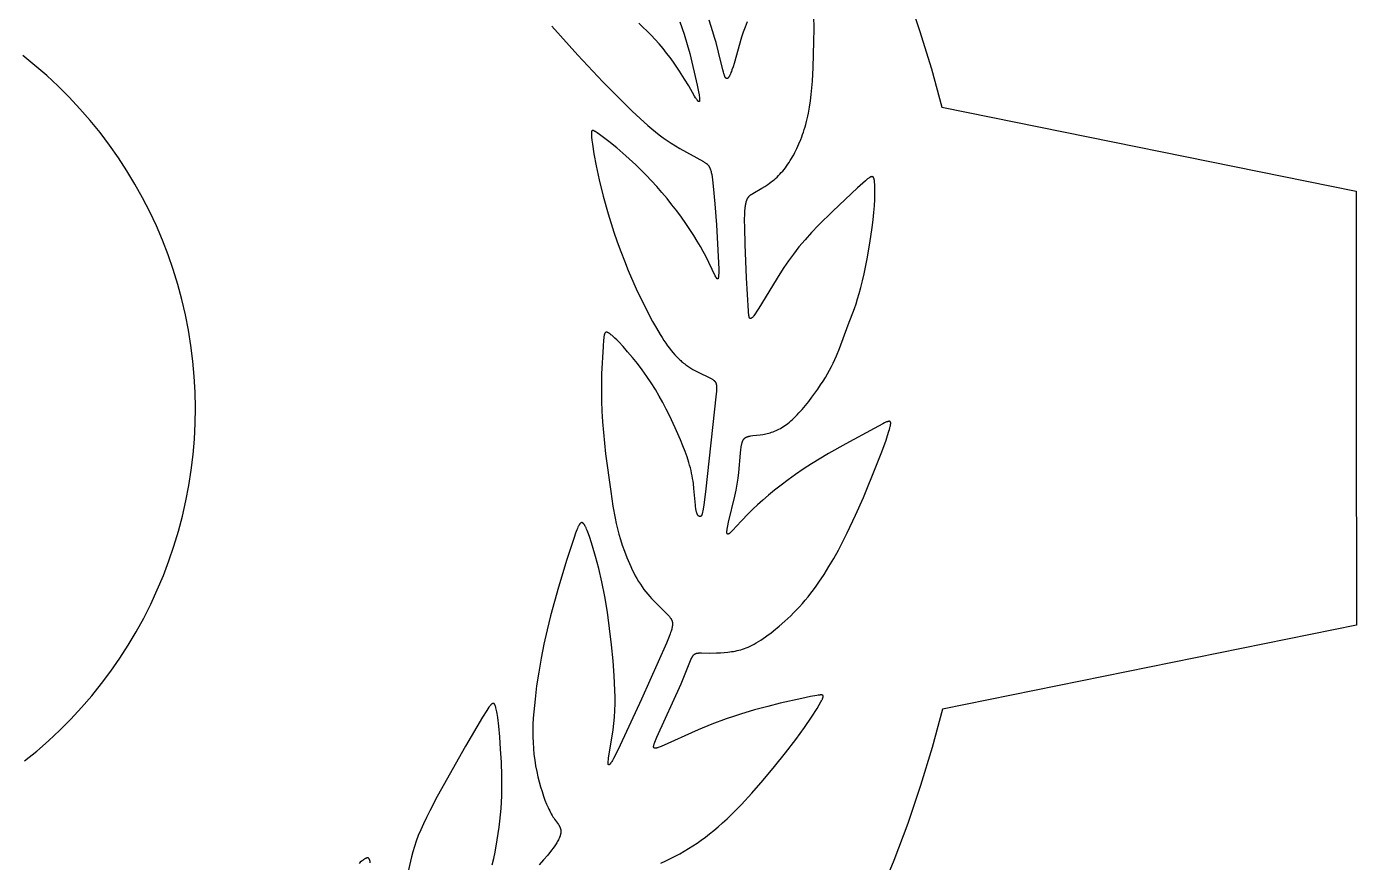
# Model space of a CAD drawing. Extents: x 6637 to 7139, y -93 to 119.
# Drawn here: x 7042.1 to 7139.3, y -31.4 to 29.7 of the extents above; entities that cross this region are included whole.
import ezdxf

# ---------------------------------------------------------------- set-up
doc = ezdxf.new("R2010")
doc.units = 0
doc.header["$MEASUREMENT"] = 0
doc.layers.add('MAKE2D$VISIBLE$CURVES', color=7, linetype='CONTINUOUS')

msp = doc.modelspace()

# ---------------------------------------------------------------- linework, layer by layer
at = {"layer": 'MAKE2D$VISIBLE$CURVES', "color": 7}
for points in [[(7106.425, 32.158), (7107.369, 29.392), (7108.222, 26.596), (7108.985, 23.775), (7139.276, 17.637), (7139.259, 1.789), (7139.282, -14.059), (7109.029, -20.2), (7108.275, -23.01), (7107.431, -25.795), (7106.498, -28.551), (7105.476, -31.275), (7104.366, -33.965)], [(7088.465, -31.466), (7088.813, -31.301), (7089.161, -31.129), (7089.506, -30.951), (7089.844, -30.768), (7090.171, -30.583), (7090.49, -30.393), (7090.802, -30.197), (7091.109, -29.994), (7091.413, -29.782), (7091.717, -29.558), (7092.022, -29.322), (7092.331, -29.071), (7092.646, -28.803), (7092.968, -28.517), (7093.298, -28.212), (7093.638, -27.886), (7094.35, -27.162), (7095.114, -26.335), (7095.93, -25.401), (7096.764, -24.403), (7097.574, -23.394), (7098.315, -22.426), (7098.951, -21.546), (7099.471, -20.782), (7099.873, -20.154), (7100.027, -19.896), (7100.151, -19.681), (7100.2, -19.59), (7100.242, -19.509), (7100.26, -19.472), (7100.275, -19.438), (7100.289, -19.406), (7100.294, -19.391), (7100.3, -19.376), (7100.305, -19.363), (7100.309, -19.349), (7100.313, -19.336), (7100.316, -19.324), (7100.317, -19.318), (7100.319, -19.312), (7100.32, -19.307), (7100.321, -19.301), (7100.321, -19.296), (7100.322, -19.291), (7100.323, -19.285), (7100.323, -19.28), (7100.323, -19.276), (7100.323, -19.271), (7100.323, -19.266), (7100.323, -19.262), (7100.323, -19.257), (7100.323, -19.255), (7100.322, -19.253), (7100.322, -19.251), (7100.322, -19.249), (7100.321, -19.247), (7100.321, -19.245), (7100.321, -19.243), (7100.32, -19.241), (7100.32, -19.239), (7100.319, -19.237), (7100.319, -19.235), (7100.318, -19.233), (7100.317, -19.232), (7100.317, -19.23), (7100.316, -19.228), (7100.315, -19.226), (7100.314, -19.225), (7100.314, -19.223), (7100.313, -19.221), (7100.312, -19.22), (7100.311, -19.218), (7100.31, -19.217), (7100.309, -19.215), (7100.308, -19.214), (7100.307, -19.212), (7100.306, -19.211), (7100.304, -19.209), (7100.303, -19.208), (7100.302, -19.206), (7100.301, -19.205), (7100.299, -19.204), (7100.298, -19.203), (7100.297, -19.201), (7100.295, -19.2), (7100.294, -19.199), (7100.292, -19.198), (7100.291, -19.197), (7100.289, -19.195), (7100.288, -19.194), (7100.286, -19.193), (7100.284, -19.192), (7100.283, -19.191), (7100.281, -19.19), (7100.279, -19.189), (7100.277, -19.188), (7100.275, -19.187), (7100.273, -19.186), (7100.271, -19.186), (7100.267, -19.184), (7100.263, -19.182), (7100.259, -19.181), (7100.254, -19.179), (7100.25, -19.178), (7100.245, -19.177), (7100.24, -19.176), (7100.235, -19.175), (7100.23, -19.174), (7100.224, -19.173), (7100.219, -19.172), (7100.213, -19.172), (7100.207, -19.171), (7100.195, -19.17), (7100.182, -19.169), (7100.169, -19.169), (7100.154, -19.169), (7100.14, -19.17), (7100.108, -19.171), (7100.074, -19.174), (7100.037, -19.178), (7099.956, -19.188), (7099.864, -19.202), (7099.39, -19.287), (7098.767, -19.416), (7097.178, -19.779), (7096.263, -20.006), (7095.291, -20.266), (7094.277, -20.567), (7093.759, -20.734), (7093.237, -20.914), (7092.189, -21.309), (7091.182, -21.723), (7088.485, -22.925), (7088.403, -22.959), (7088.328, -22.989), (7088.262, -23.013), (7088.231, -23.024), (7088.202, -23.033), (7088.175, -23.041), (7088.149, -23.048), (7088.126, -23.053), (7088.114, -23.056), (7088.103, -23.058), (7088.092, -23.06), (7088.082, -23.061), (7088.072, -23.063), (7088.063, -23.064), (7088.053, -23.064), (7088.044, -23.065), (7088.036, -23.065), (7088.032, -23.065), (7088.028, -23.064), (7088.024, -23.064), (7088.02, -23.064), (7088.016, -23.064), (7088.012, -23.063), (7088.008, -23.063), (7088.005, -23.062), (7088.001, -23.061), (7087.998, -23.061), (7087.994, -23.06), (7087.991, -23.059), (7087.988, -23.058), (7087.984, -23.057), (7087.981, -23.056), (7087.98, -23.055), (7087.978, -23.054), (7087.977, -23.054), (7087.976, -23.053), (7087.974, -23.052), (7087.973, -23.051), (7087.971, -23.051), (7087.97, -23.05), (7087.969, -23.049), (7087.967, -23.048), (7087.966, -23.047), (7087.965, -23.046), (7087.964, -23.046), (7087.962, -23.045), (7087.961, -23.044), (7087.96, -23.043), (7087.959, -23.042), (7087.958, -23.041), (7087.956, -23.04), (7087.955, -23.038), (7087.954, -23.037), (7087.953, -23.036), (7087.952, -23.035), (7087.951, -23.034), (7087.95, -23.033), (7087.949, -23.031), (7087.948, -23.03), (7087.947, -23.029), (7087.947, -23.027), (7087.946, -23.026), (7087.945, -23.025), (7087.944, -23.023), (7087.943, -23.022), (7087.942, -23.02), (7087.942, -23.019), (7087.941, -23.017), (7087.94, -23.016), (7087.939, -23.014), (7087.939, -23.013), (7087.938, -23.011), (7087.937, -23.009), (7087.937, -23.008), (7087.936, -23.004), (7087.935, -23), (7087.934, -22.997), (7087.933, -22.993), (7087.932, -22.989), (7087.931, -22.985), (7087.931, -22.98), (7087.93, -22.976), (7087.93, -22.972), (7087.93, -22.967), (7087.93, -22.962), (7087.93, -22.957), (7087.93, -22.952), (7087.93, -22.947), (7087.93, -22.936), (7087.931, -22.925), (7087.932, -22.913), (7087.934, -22.9), (7087.936, -22.887), (7087.939, -22.873), (7087.942, -22.859), (7087.945, -22.844), (7087.953, -22.812), (7087.963, -22.777), (7087.974, -22.739), (7087.988, -22.699), (7088.019, -22.609), (7088.059, -22.506), (7088.161, -22.261), (7089.94, -18.368), (7090.242, -17.635), (7090.625, -16.655), (7090.66, -16.572), (7090.695, -16.498), (7090.712, -16.464), (7090.728, -16.432), (7090.745, -16.402), (7090.761, -16.373), (7090.778, -16.346), (7090.795, -16.321), (7090.803, -16.31), (7090.811, -16.298), (7090.82, -16.287), (7090.828, -16.277), (7090.837, -16.266), (7090.846, -16.257), (7090.854, -16.247), (7090.863, -16.238), (7090.872, -16.229), (7090.881, -16.221), (7090.89, -16.213), (7090.899, -16.205), (7090.908, -16.198), (7090.918, -16.191), (7090.927, -16.185), (7090.937, -16.178), (7090.947, -16.172), (7090.957, -16.166), (7090.967, -16.161), (7090.978, -16.156), (7090.988, -16.151), (7090.999, -16.146), (7091.01, -16.142), (7091.021, -16.138), (7091.032, -16.134), (7091.044, -16.131), (7091.055, -16.127), (7091.067, -16.124), (7091.079, -16.121), (7091.092, -16.119), (7091.104, -16.116), (7091.117, -16.114), (7091.144, -16.11), (7091.172, -16.107), (7091.2, -16.104), (7091.231, -16.102), (7091.295, -16.099), (7091.44, -16.099), (7092.033, -16.104), (7092.535, -16.095), (7092.805, -16.083), (7093.08, -16.064), (7093.357, -16.038), (7093.495, -16.022), (7093.631, -16.004), (7093.765, -15.983), (7093.897, -15.959), (7094.029, -15.931), (7094.161, -15.9), (7094.293, -15.864), (7094.425, -15.823), (7094.56, -15.778), (7094.696, -15.726), (7094.835, -15.668), (7094.977, -15.603), (7095.122, -15.531), (7095.273, -15.452), (7095.428, -15.364), (7095.588, -15.268), (7095.755, -15.162), (7095.928, -15.047), (7096.109, -14.922), (7096.296, -14.787), (7096.489, -14.643), (7096.687, -14.489), (7097.096, -14.154), (7097.517, -13.784), (7097.731, -13.587), (7097.946, -13.381), (7098.161, -13.168), (7098.375, -12.947), (7098.589, -12.719), (7098.801, -12.484), (7099.011, -12.241), (7099.218, -11.993), (7099.42, -11.737), (7099.62, -11.475), (7099.815, -11.208), (7100.008, -10.935), (7100.382, -10.373), (7100.744, -9.791), (7101.094, -9.193), (7101.433, -8.579), (7101.761, -7.954), (7102.08, -7.317), (7102.691, -6.026), (7103.258, -4.746), (7104.227, -2.388), (7104.61, -1.393), (7104.913, -0.557), (7105.031, -0.206), (7105.126, 0.097), (7105.164, 0.23), (7105.195, 0.35), (7105.22, 0.457), (7105.23, 0.505), (7105.238, 0.55), (7105.245, 0.592), (7105.248, 0.611), (7105.25, 0.63), (7105.251, 0.647), (7105.252, 0.664), (7105.253, 0.68), (7105.253, 0.696), (7105.253, 0.703), (7105.253, 0.71), (7105.252, 0.717), (7105.252, 0.724), (7105.251, 0.73), (7105.25, 0.736), (7105.249, 0.742), (7105.248, 0.748), (7105.247, 0.754), (7105.246, 0.759), (7105.245, 0.762), (7105.244, 0.764), (7105.243, 0.767), (7105.242, 0.769), (7105.242, 0.772), (7105.241, 0.774), (7105.24, 0.777), (7105.239, 0.779), (7105.238, 0.781), (7105.236, 0.783), (7105.235, 0.785), (7105.234, 0.787), (7105.233, 0.789), (7105.232, 0.791), (7105.23, 0.793), (7105.229, 0.795), (7105.228, 0.797), (7105.226, 0.799), (7105.225, 0.801), (7105.223, 0.802), (7105.222, 0.804), (7105.22, 0.805), (7105.219, 0.807), (7105.217, 0.808), (7105.215, 0.81), (7105.214, 0.811), (7105.212, 0.813), (7105.21, 0.814), (7105.208, 0.815), (7105.206, 0.816), (7105.204, 0.817), (7105.202, 0.818), (7105.2, 0.819), (7105.198, 0.82), (7105.196, 0.821), (7105.194, 0.822), (7105.192, 0.823), (7105.189, 0.824), (7105.187, 0.825), (7105.185, 0.825), (7105.182, 0.826), (7105.18, 0.826), (7105.177, 0.827), (7105.175, 0.827), (7105.172, 0.828), (7105.17, 0.828), (7105.167, 0.829), (7105.164, 0.829), (7105.161, 0.829), (7105.159, 0.829), (7105.156, 0.829), (7105.153, 0.83), (7105.147, 0.83), (7105.141, 0.829), (7105.134, 0.829), (7105.128, 0.829), (7105.121, 0.828), (7105.114, 0.827), (7105.107, 0.826), (7105.1, 0.824), (7105.092, 0.823), (7105.084, 0.821), (7105.068, 0.817), (7105.052, 0.813), (7105.034, 0.807), (7105.015, 0.801), (7104.996, 0.794), (7104.954, 0.778), (7104.909, 0.759), (7104.86, 0.737), (7104.807, 0.712), (7104.69, 0.654), (7104.046, 0.313), (7101.968, -0.816), (7100.717, -1.529), (7099.464, -2.29), (7098.868, -2.677), (7098.298, -3.064), (7097.757, -3.448), (7097.246, -3.829), (7096.765, -4.203), (7096.316, -4.569), (7095.901, -4.924), (7095.52, -5.266), (7095.174, -5.593), (7094.863, -5.903), (7094.337, -6.458), (7093.695, -7.16), (7093.629, -7.226), (7093.599, -7.256), (7093.569, -7.284), (7093.542, -7.309), (7093.515, -7.331), (7093.49, -7.351), (7093.479, -7.36), (7093.467, -7.369), (7093.456, -7.376), (7093.445, -7.383), (7093.435, -7.39), (7093.424, -7.396), (7093.42, -7.398), (7093.415, -7.401), (7093.41, -7.403), (7093.405, -7.405), (7093.401, -7.407), (7093.396, -7.409), (7093.392, -7.411), (7093.388, -7.412), (7093.384, -7.414), (7093.379, -7.415), (7093.377, -7.415), (7093.375, -7.416), (7093.373, -7.416), (7093.371, -7.416), (7093.37, -7.417), (7093.368, -7.417), (7093.366, -7.417), (7093.364, -7.418), (7093.362, -7.418), (7093.36, -7.418), (7093.358, -7.418), (7093.357, -7.418), (7093.355, -7.418), (7093.353, -7.418), (7093.351, -7.418), (7093.35, -7.418), (7093.348, -7.417), (7093.346, -7.417), (7093.345, -7.417), (7093.343, -7.417), (7093.342, -7.416), (7093.34, -7.416), (7093.339, -7.415), (7093.337, -7.415), (7093.336, -7.414), (7093.334, -7.414), (7093.333, -7.413), (7093.331, -7.413), (7093.33, -7.412), (7093.328, -7.411), (7093.327, -7.41), (7093.326, -7.409), (7093.324, -7.409), (7093.323, -7.408), (7093.322, -7.407), (7093.321, -7.406), (7093.319, -7.405), (7093.318, -7.404), (7093.317, -7.402), (7093.316, -7.401), (7093.315, -7.4), (7093.314, -7.399), (7093.312, -7.397), (7093.311, -7.396), (7093.31, -7.394), (7093.309, -7.393), (7093.308, -7.391), (7093.307, -7.39), (7093.306, -7.388), (7093.305, -7.387), (7093.305, -7.385), (7093.304, -7.383), (7093.303, -7.381), (7093.302, -7.38), (7093.301, -7.378), (7093.3, -7.376), (7093.299, -7.372), (7093.297, -7.368), (7093.296, -7.363), (7093.294, -7.359), (7093.293, -7.354), (7093.292, -7.349), (7093.291, -7.344), (7093.29, -7.339), (7093.289, -7.333), (7093.288, -7.327), (7093.288, -7.321), (7093.287, -7.315), (7093.286, -7.303), (7093.286, -7.289), (7093.285, -7.275), (7093.285, -7.26), (7093.286, -7.244), (7093.286, -7.228), (7093.287, -7.21), (7093.291, -7.173), (7093.295, -7.133), (7093.301, -7.089), (7093.308, -7.042), (7093.326, -6.939), (7093.35, -6.821), (7093.412, -6.547), (7093.872, -4.632), (7093.962, -4.196), (7094.039, -3.762), (7094.101, -3.336), (7094.15, -2.923), (7094.273, -1.498), (7094.302, -1.22), (7094.319, -1.096), (7094.337, -0.982), (7094.347, -0.929), (7094.357, -0.879), (7094.368, -0.832), (7094.38, -0.787), (7094.392, -0.744), (7094.405, -0.704), (7094.419, -0.667), (7094.426, -0.649), (7094.433, -0.631), (7094.44, -0.614), (7094.448, -0.598), (7094.455, -0.582), (7094.463, -0.566), (7094.471, -0.552), (7094.48, -0.537), (7094.488, -0.523), (7094.497, -0.51), (7094.506, -0.497), (7094.515, -0.484), (7094.524, -0.472), (7094.533, -0.46), (7094.543, -0.449), (7094.553, -0.438), (7094.563, -0.428), (7094.573, -0.418), (7094.583, -0.408), (7094.594, -0.399), (7094.605, -0.39), (7094.616, -0.381), (7094.627, -0.373), (7094.639, -0.365), (7094.65, -0.357), (7094.662, -0.35), (7094.674, -0.343), (7094.687, -0.336), (7094.699, -0.33), (7094.712, -0.324), (7094.725, -0.318), (7094.739, -0.312), (7094.752, -0.307), (7094.766, -0.301), (7094.78, -0.296), (7094.794, -0.292), (7094.824, -0.283), (7094.854, -0.275), (7094.885, -0.267), (7094.918, -0.26), (7094.951, -0.253), (7095.022, -0.241), (7095.175, -0.22), (7095.72, -0.156), (7095.921, -0.126), (7096.025, -0.108), (7096.129, -0.088), (7096.235, -0.065), (7096.341, -0.038), (7096.447, -0.009), (7096.554, 0.024), (7096.661, 0.061), (7096.767, 0.102), (7096.873, 0.147), (7096.98, 0.197), (7097.087, 0.251), (7097.194, 0.31), (7097.301, 0.373), (7097.409, 0.442), (7097.518, 0.516), (7097.628, 0.595), (7097.738, 0.679), (7097.849, 0.77), (7097.962, 0.866), (7098.076, 0.967), (7098.19, 1.075), (7098.307, 1.189), (7098.425, 1.31), (7098.544, 1.436), (7098.784, 1.703), (7099.024, 1.986), (7099.262, 2.281), (7099.495, 2.583), (7099.72, 2.887), (7099.933, 3.188), (7100.133, 3.482), (7100.317, 3.765), (7100.486, 4.039), (7100.641, 4.305), (7100.786, 4.567), (7100.92, 4.826), (7101.046, 5.084), (7101.167, 5.344), (7101.282, 5.609), (7101.506, 6.155), (7102.153, 7.872), (7102.604, 9.077), (7102.72, 9.416), (7102.837, 9.782), (7102.954, 10.179), (7103.073, 10.614), (7103.191, 11.089), (7103.309, 11.599), (7103.534, 12.697), (7103.735, 13.848), (7103.9, 14.995), (7103.965, 15.548), (7104.018, 16.079), (7104.058, 16.581), (7104.085, 17.045), (7104.1, 17.465), (7104.102, 17.835), (7104.098, 17.998), (7104.091, 18.146), (7104.081, 18.278), (7104.074, 18.337), (7104.067, 18.392), (7104.059, 18.443), (7104.055, 18.467), (7104.05, 18.489), (7104.045, 18.51), (7104.04, 18.531), (7104.035, 18.55), (7104.029, 18.568), (7104.026, 18.576), (7104.023, 18.585), (7104.02, 18.593), (7104.017, 18.601), (7104.014, 18.608), (7104.01, 18.615), (7104.007, 18.622), (7104.003, 18.629), (7104, 18.635), (7103.996, 18.641), (7103.992, 18.647), (7103.988, 18.653), (7103.986, 18.655), (7103.984, 18.658), (7103.982, 18.661), (7103.98, 18.663), (7103.978, 18.665), (7103.976, 18.668), (7103.974, 18.67), (7103.972, 18.672), (7103.97, 18.674), (7103.967, 18.677), (7103.965, 18.679), (7103.963, 18.68), (7103.961, 18.682), (7103.958, 18.684), (7103.956, 18.686), (7103.953, 18.688), (7103.951, 18.689), (7103.949, 18.691), (7103.946, 18.692), (7103.944, 18.694), (7103.941, 18.695), (7103.939, 18.696), (7103.936, 18.697), (7103.933, 18.698), (7103.931, 18.699), (7103.928, 18.7), (7103.925, 18.701), (7103.923, 18.702), (7103.92, 18.703), (7103.917, 18.704), (7103.914, 18.704), (7103.911, 18.705), (7103.909, 18.706), (7103.906, 18.706), (7103.903, 18.706), (7103.9, 18.707), (7103.897, 18.707), (7103.894, 18.707), (7103.891, 18.707), (7103.887, 18.707), (7103.884, 18.707), (7103.881, 18.707), (7103.878, 18.707), (7103.875, 18.707), (7103.871, 18.707), (7103.868, 18.706), (7103.865, 18.706), (7103.861, 18.705), (7103.855, 18.704), (7103.848, 18.703), (7103.84, 18.701), (7103.833, 18.699), (7103.826, 18.697), (7103.818, 18.694), (7103.81, 18.692), (7103.803, 18.689), (7103.795, 18.685), (7103.786, 18.682), (7103.778, 18.678), (7103.77, 18.674), (7103.752, 18.665), (7103.734, 18.655), (7103.715, 18.644), (7103.696, 18.632), (7103.676, 18.619), (7103.655, 18.605), (7103.611, 18.574), (7103.565, 18.539), (7103.515, 18.499), (7103.406, 18.409), (7102.825, 17.886), (7101.014, 16.196), (7099.974, 15.16), (7099.468, 14.626), (7098.991, 14.092), (7098.552, 13.567), (7098.151, 13.054), (7097.786, 12.555), (7097.454, 12.074), (7097.15, 11.611), (7095.628, 9.101), (7095.482, 8.872), (7095.354, 8.682), (7095.297, 8.602), (7095.243, 8.532), (7095.218, 8.501), (7095.195, 8.472), (7095.172, 8.447), (7095.15, 8.424), (7095.14, 8.413), (7095.13, 8.403), (7095.12, 8.394), (7095.111, 8.386), (7095.101, 8.378), (7095.092, 8.371), (7095.083, 8.365), (7095.079, 8.362), (7095.075, 8.359), (7095.071, 8.356), (7095.067, 8.354), (7095.063, 8.351), (7095.058, 8.349), (7095.055, 8.347), (7095.051, 8.345), (7095.047, 8.344), (7095.043, 8.342), (7095.039, 8.341), (7095.036, 8.339), (7095.032, 8.338), (7095.03, 8.338), (7095.029, 8.337), (7095.027, 8.337), (7095.025, 8.337), (7095.023, 8.336), (7095.022, 8.336), (7095.02, 8.336), (7095.018, 8.335), (7095.017, 8.335), (7095.015, 8.335), (7095.013, 8.335), (7095.012, 8.335), (7095.01, 8.335), (7095.008, 8.335), (7095.007, 8.335), (7095.005, 8.335), (7095.004, 8.335), (7095.002, 8.335), (7095.001, 8.335), (7094.999, 8.336), (7094.997, 8.336), (7094.996, 8.336), (7094.994, 8.336), (7094.993, 8.337), (7094.991, 8.337), (7094.99, 8.338), (7094.989, 8.338), (7094.987, 8.338), (7094.986, 8.339), (7094.984, 8.34), (7094.983, 8.34), (7094.982, 8.341), (7094.98, 8.341), (7094.979, 8.342), (7094.977, 8.343), (7094.976, 8.344), (7094.975, 8.344), (7094.973, 8.345), (7094.972, 8.346), (7094.971, 8.347), (7094.969, 8.348), (7094.968, 8.349), (7094.967, 8.35), (7094.966, 8.351), (7094.964, 8.352), (7094.963, 8.353), (7094.962, 8.354), (7094.961, 8.355), (7094.96, 8.357), (7094.958, 8.358), (7094.956, 8.36), (7094.954, 8.363), (7094.951, 8.366), (7094.949, 8.369), (7094.947, 8.372), (7094.945, 8.375), (7094.943, 8.379), (7094.941, 8.382), (7094.939, 8.386), (7094.937, 8.389), (7094.935, 8.393), (7094.933, 8.397), (7094.931, 8.401), (7094.929, 8.405), (7094.925, 8.414), (7094.922, 8.423), (7094.918, 8.433), (7094.915, 8.443), (7094.912, 8.454), (7094.909, 8.465), (7094.906, 8.476), (7094.901, 8.5), (7094.895, 8.526), (7094.891, 8.554), (7094.886, 8.583), (7094.878, 8.646), (7094.871, 8.714), (7094.857, 8.866), (7094.719, 11.31), (7094.613, 13.751), (7094.583, 14.986), (7094.582, 15.533), (7094.593, 16.007), (7094.603, 16.209), (7094.617, 16.39), (7094.626, 16.473), (7094.635, 16.55), (7094.645, 16.623), (7094.657, 16.692), (7094.669, 16.756), (7094.682, 16.816), (7094.697, 16.872), (7094.704, 16.899), (7094.712, 16.924), (7094.72, 16.949), (7094.729, 16.973), (7094.737, 16.997), (7094.746, 17.019), (7094.756, 17.041), (7094.765, 17.062), (7094.775, 17.082), (7094.785, 17.102), (7094.795, 17.121), (7094.806, 17.139), (7094.817, 17.157), (7094.828, 17.174), (7094.84, 17.19), (7094.851, 17.206), (7094.863, 17.222), (7094.876, 17.237), (7094.889, 17.252), (7094.902, 17.266), (7094.915, 17.279), (7094.928, 17.293), (7094.942, 17.306), (7094.957, 17.319), (7094.971, 17.331), (7094.986, 17.343), (7095.001, 17.355), (7095.017, 17.367), (7095.049, 17.39), (7095.082, 17.412), (7095.116, 17.434), (7095.19, 17.478), (7095.839, 17.854), (7096.056, 17.99), (7096.279, 18.139), (7096.392, 18.219), (7096.505, 18.303), (7096.617, 18.39), (7096.729, 18.482), (7096.84, 18.577), (7096.948, 18.676), (7097.055, 18.78), (7097.159, 18.887), (7097.261, 18.998), (7097.361, 19.113), (7097.459, 19.232), (7097.554, 19.355), (7097.647, 19.481), (7097.739, 19.611), (7097.828, 19.745), (7097.915, 19.882), (7098.001, 20.022), (7098.084, 20.166), (7098.166, 20.313), (7098.245, 20.464), (7098.399, 20.774), (7098.545, 21.097), (7098.684, 21.433), (7098.75, 21.606), (7098.814, 21.783), (7098.876, 21.963), (7098.936, 22.148), (7098.993, 22.337), (7099.047, 22.529), (7099.099, 22.727), (7099.149, 22.928), (7099.195, 23.134), (7099.239, 23.345), (7099.318, 23.781), (7099.385, 24.237), (7099.442, 24.709), (7099.488, 25.193), (7099.527, 25.684), (7099.583, 26.673), (7099.648, 28.575), (7099.656, 29.507), (7099.636, 30.491)], [(7094.764, 30.023), (7094.614, 29.64), (7094.48, 29.262), (7094.358, 28.892), (7093.808, 26.971), (7093.73, 26.723), (7093.655, 26.502), (7093.618, 26.402), (7093.582, 26.31), (7093.547, 26.226), (7093.513, 26.15), (7093.496, 26.115), (7093.479, 26.082), (7093.463, 26.051), (7093.447, 26.023), (7093.431, 25.997), (7093.423, 25.985), (7093.415, 25.973), (7093.407, 25.962), (7093.399, 25.952), (7093.392, 25.942), (7093.384, 25.932), (7093.376, 25.924), (7093.369, 25.916), (7093.365, 25.912), (7093.362, 25.908), (7093.358, 25.905), (7093.354, 25.901), (7093.35, 25.898), (7093.347, 25.895), (7093.343, 25.892), (7093.34, 25.889), (7093.336, 25.887), (7093.332, 25.884), (7093.329, 25.882), (7093.325, 25.88), (7093.322, 25.878), (7093.318, 25.876), (7093.316, 25.876), (7093.315, 25.875), (7093.313, 25.874), (7093.311, 25.873), (7093.309, 25.873), (7093.308, 25.872), (7093.306, 25.871), (7093.304, 25.871), (7093.302, 25.87), (7093.301, 25.87), (7093.299, 25.869), (7093.297, 25.869), (7093.296, 25.869), (7093.294, 25.868), (7093.292, 25.868), (7093.291, 25.868), (7093.289, 25.867), (7093.287, 25.867), (7093.285, 25.867), (7093.284, 25.867), (7093.282, 25.867), (7093.28, 25.867), (7093.279, 25.867), (7093.277, 25.867), (7093.275, 25.867), (7093.274, 25.867), (7093.272, 25.867), (7093.27, 25.868), (7093.269, 25.868), (7093.267, 25.868), (7093.265, 25.868), (7093.264, 25.869), (7093.262, 25.869), (7093.26, 25.87), (7093.259, 25.87), (7093.257, 25.871), (7093.255, 25.871), (7093.254, 25.872), (7093.252, 25.872), (7093.251, 25.873), (7093.249, 25.874), (7093.247, 25.874), (7093.246, 25.875), (7093.244, 25.876), (7093.243, 25.877), (7093.241, 25.878), (7093.239, 25.878), (7093.238, 25.879), (7093.234, 25.881), (7093.231, 25.883), (7093.228, 25.886), (7093.225, 25.888), (7093.222, 25.891), (7093.219, 25.893), (7093.215, 25.896), (7093.212, 25.899), (7093.209, 25.902), (7093.206, 25.906), (7093.203, 25.909), (7093.2, 25.913), (7093.197, 25.916), (7093.194, 25.92), (7093.191, 25.924), (7093.187, 25.928), (7093.181, 25.937), (7093.175, 25.946), (7093.169, 25.956), (7093.163, 25.966), (7093.157, 25.977), (7093.151, 25.988), (7093.145, 26), (7093.133, 26.025), (7093.121, 26.052), (7093.109, 26.081), (7093.097, 26.112), (7093.074, 26.18), (7093.05, 26.255), (7093.026, 26.338), (7092.976, 26.524), (7092.672, 27.815), (7092.494, 28.498), (7092.387, 28.875), (7092.265, 29.277), (7091.98, 30.139)], [(7080.493, 29.7), (7082.399, 27.589), (7084.223, 25.645), (7085.718, 24.123), (7086.358, 23.502), (7086.95, 22.948), (7087.513, 22.445), (7087.789, 22.209), (7088.065, 21.982), (7088.343, 21.764), (7088.625, 21.553), (7088.915, 21.348), (7089.213, 21.149), (7089.522, 20.955), (7089.836, 20.767), (7091.582, 19.802), (7091.626, 19.776), (7091.667, 19.75), (7091.707, 19.725), (7091.745, 19.699), (7091.763, 19.686), (7091.78, 19.672), (7091.798, 19.659), (7091.814, 19.645), (7091.831, 19.631), (7091.846, 19.616), (7091.862, 19.601), (7091.877, 19.586), (7091.891, 19.571), (7091.906, 19.555), (7091.92, 19.538), (7091.933, 19.521), (7091.946, 19.503), (7091.959, 19.485), (7091.972, 19.466), (7091.984, 19.446), (7091.996, 19.426), (7092.007, 19.405), (7092.018, 19.383), (7092.029, 19.361), (7092.04, 19.337), (7092.05, 19.313), (7092.06, 19.287), (7092.07, 19.261), (7092.08, 19.234), (7092.089, 19.206), (7092.108, 19.146), (7092.125, 19.082), (7092.142, 19.013), (7092.158, 18.94), (7092.174, 18.86), (7092.204, 18.685), (7092.233, 18.485), (7092.289, 18.003), (7092.407, 16.712), (7092.522, 15.178), (7092.674, 12.409), (7092.685, 11.958), (7092.686, 11.779), (7092.684, 11.627), (7092.678, 11.503), (7092.674, 11.45), (7092.67, 11.403), (7092.667, 11.382), (7092.665, 11.363), (7092.662, 11.344), (7092.659, 11.328), (7092.655, 11.312), (7092.652, 11.298), (7092.65, 11.292), (7092.648, 11.285), (7092.646, 11.28), (7092.644, 11.274), (7092.642, 11.269), (7092.64, 11.264), (7092.638, 11.259), (7092.637, 11.257), (7092.636, 11.255), (7092.635, 11.253), (7092.634, 11.251), (7092.633, 11.249), (7092.632, 11.247), (7092.631, 11.246), (7092.63, 11.244), (7092.629, 11.243), (7092.627, 11.241), (7092.626, 11.24), (7092.625, 11.238), (7092.624, 11.237), (7092.623, 11.236), (7092.621, 11.235), (7092.62, 11.234), (7092.619, 11.233), (7092.618, 11.232), (7092.617, 11.231), (7092.615, 11.23), (7092.614, 11.23), (7092.613, 11.229), (7092.611, 11.228), (7092.61, 11.228), (7092.609, 11.228), (7092.608, 11.227), (7092.606, 11.227), (7092.605, 11.227), (7092.604, 11.227), (7092.602, 11.226), (7092.601, 11.226), (7092.599, 11.227), (7092.598, 11.227), (7092.597, 11.227), (7092.595, 11.227), (7092.594, 11.227), (7092.592, 11.228), (7092.591, 11.228), (7092.589, 11.229), (7092.588, 11.229), (7092.587, 11.23), (7092.585, 11.231), (7092.584, 11.232), (7092.582, 11.232), (7092.581, 11.233), (7092.579, 11.234), (7092.577, 11.235), (7092.576, 11.236), (7092.574, 11.237), (7092.573, 11.239), (7092.571, 11.24), (7092.57, 11.241), (7092.566, 11.244), (7092.563, 11.247), (7092.56, 11.25), (7092.556, 11.254), (7092.553, 11.257), (7092.55, 11.261), (7092.546, 11.266), (7092.539, 11.274), (7092.532, 11.284), (7092.525, 11.295), (7092.517, 11.306), (7092.502, 11.331), (7092.485, 11.359), (7092.469, 11.389), (7092.433, 11.457), (7091.741, 12.886), (7091.559, 13.227), (7091.352, 13.596), (7091.119, 13.99), (7090.861, 14.406), (7090.581, 14.839), (7090.279, 15.285), (7089.96, 15.74), (7089.623, 16.198), (7089.272, 16.656), (7088.909, 17.108), (7088.536, 17.551), (7088.156, 17.983), (7087.771, 18.402), (7087.387, 18.805), (7086.628, 19.559), (7085.906, 20.23), (7085.244, 20.807), (7084.662, 21.282), (7084.178, 21.652), (7083.977, 21.796), (7083.808, 21.913), (7083.736, 21.96), (7083.671, 22.001), (7083.642, 22.018), (7083.615, 22.033), (7083.589, 22.046), (7083.577, 22.052), (7083.565, 22.057), (7083.554, 22.062), (7083.543, 22.066), (7083.532, 22.07), (7083.527, 22.072), (7083.522, 22.073), (7083.517, 22.074), (7083.513, 22.076), (7083.508, 22.077), (7083.503, 22.078), (7083.499, 22.078), (7083.495, 22.079), (7083.49, 22.08), (7083.486, 22.08), (7083.482, 22.08), (7083.48, 22.08), (7083.478, 22.08), (7083.476, 22.08), (7083.474, 22.08), (7083.472, 22.08), (7083.47, 22.08), (7083.468, 22.08), (7083.467, 22.08), (7083.465, 22.08), (7083.463, 22.079), (7083.461, 22.079), (7083.459, 22.079), (7083.458, 22.079), (7083.456, 22.078), (7083.454, 22.078), (7083.453, 22.077), (7083.451, 22.077), (7083.449, 22.076), (7083.448, 22.076), (7083.446, 22.075), (7083.445, 22.074), (7083.443, 22.074), (7083.442, 22.073), (7083.44, 22.072), (7083.439, 22.071), (7083.437, 22.07), (7083.436, 22.07), (7083.434, 22.069), (7083.433, 22.068), (7083.432, 22.067), (7083.43, 22.066), (7083.429, 22.065), (7083.428, 22.064), (7083.426, 22.062), (7083.425, 22.061), (7083.424, 22.06), (7083.423, 22.059), (7083.422, 22.057), (7083.42, 22.056), (7083.419, 22.055), (7083.418, 22.053), (7083.417, 22.052), (7083.416, 22.05), (7083.415, 22.049), (7083.414, 22.047), (7083.413, 22.046), (7083.412, 22.044), (7083.411, 22.042), (7083.41, 22.041), (7083.409, 22.039), (7083.407, 22.035), (7083.405, 22.031), (7083.403, 22.027), (7083.402, 22.023), (7083.4, 22.019), (7083.399, 22.014), (7083.397, 22.01), (7083.396, 22.005), (7083.395, 22), (7083.394, 21.995), (7083.392, 21.99), (7083.391, 21.984), (7083.39, 21.973), (7083.388, 21.961), (7083.387, 21.948), (7083.385, 21.935), (7083.385, 21.92), (7083.384, 21.89), (7083.384, 21.857), (7083.384, 21.821), (7083.386, 21.782), (7083.392, 21.696), (7083.4, 21.597), (7083.425, 21.363), (7083.461, 21.082), (7083.569, 20.38), (7083.731, 19.506), (7083.955, 18.47), (7084.247, 17.291), (7084.607, 16.001), (7085.033, 14.64), (7085.271, 13.945), (7085.524, 13.246), (7085.794, 12.549), (7086.076, 11.858), (7086.665, 10.516), (7087.265, 9.26), (7087.852, 8.132), (7088.134, 7.627), (7088.407, 7.163), (7088.543, 6.945), (7088.677, 6.737), (7088.811, 6.539), (7088.944, 6.349), (7089.078, 6.168), (7089.213, 5.996), (7089.348, 5.833), (7089.485, 5.678), (7089.623, 5.531), (7089.693, 5.461), (7089.764, 5.393), (7089.835, 5.326), (7089.906, 5.262), (7089.978, 5.199), (7090.051, 5.138), (7090.125, 5.079), (7090.199, 5.022), (7090.274, 4.967), (7090.349, 4.913), (7090.501, 4.811), (7090.652, 4.715), (7090.803, 4.625), (7090.953, 4.541), (7091.244, 4.387), (7091.994, 4.024), (7092.091, 3.974), (7092.136, 3.949), (7092.179, 3.925), (7092.218, 3.902), (7092.255, 3.878), (7092.272, 3.866), (7092.289, 3.855), (7092.305, 3.843), (7092.321, 3.831), (7092.336, 3.818), (7092.35, 3.806), (7092.364, 3.793), (7092.377, 3.78), (7092.383, 3.774), (7092.389, 3.767), (7092.395, 3.76), (7092.401, 3.754), (7092.407, 3.747), (7092.412, 3.74), (7092.418, 3.732), (7092.423, 3.725), (7092.428, 3.718), (7092.433, 3.71), (7092.438, 3.703), (7092.443, 3.695), (7092.447, 3.687), (7092.452, 3.679), (7092.456, 3.671), (7092.46, 3.663), (7092.464, 3.654), (7092.468, 3.646), (7092.472, 3.637), (7092.475, 3.628), (7092.479, 3.619), (7092.482, 3.61), (7092.485, 3.601), (7092.489, 3.591), (7092.494, 3.572), (7092.5, 3.551), (7092.504, 3.53), (7092.509, 3.508), (7092.513, 3.485), (7092.516, 3.462), (7092.519, 3.437), (7092.521, 3.411), (7092.523, 3.385), (7092.525, 3.357), (7092.527, 3.299), (7092.527, 3.236), (7092.525, 3.168), (7092.518, 3.017), (7092.504, 2.844), (7091.713, -4.336), (7091.593, -5.282), (7091.546, -5.593), (7091.524, -5.714), (7091.504, -5.814), (7091.495, -5.858), (7091.486, -5.897), (7091.476, -5.932), (7091.467, -5.963), (7091.458, -5.991), (7091.454, -6.003), (7091.449, -6.015), (7091.445, -6.026), (7091.44, -6.036), (7091.436, -6.045), (7091.432, -6.054), (7091.429, -6.058), (7091.427, -6.062), (7091.425, -6.066), (7091.423, -6.07), (7091.42, -6.073), (7091.418, -6.076), (7091.416, -6.08), (7091.414, -6.083), (7091.411, -6.086), (7091.409, -6.088), (7091.407, -6.091), (7091.405, -6.094), (7091.402, -6.096), (7091.4, -6.098), (7091.398, -6.101), (7091.395, -6.103), (7091.393, -6.105), (7091.391, -6.106), (7091.388, -6.108), (7091.386, -6.11), (7091.384, -6.112), (7091.381, -6.113), (7091.379, -6.114), (7091.376, -6.116), (7091.374, -6.117), (7091.371, -6.118), (7091.369, -6.119), (7091.367, -6.12), (7091.364, -6.121), (7091.362, -6.122), (7091.359, -6.123), (7091.356, -6.124), (7091.354, -6.125), (7091.351, -6.126), (7091.349, -6.126), (7091.346, -6.127), (7091.343, -6.128), (7091.341, -6.128), (7091.338, -6.129), (7091.335, -6.129), (7091.333, -6.129), (7091.33, -6.13), (7091.327, -6.13), (7091.324, -6.13), (7091.322, -6.13), (7091.319, -6.13), (7091.316, -6.13), (7091.313, -6.13), (7091.311, -6.13), (7091.308, -6.13), (7091.305, -6.13), (7091.302, -6.13), (7091.299, -6.129), (7091.296, -6.129), (7091.293, -6.129), (7091.29, -6.128), (7091.288, -6.127), (7091.285, -6.127), (7091.282, -6.126), (7091.279, -6.125), (7091.276, -6.124), (7091.273, -6.123), (7091.27, -6.122), (7091.267, -6.121), (7091.264, -6.12), (7091.261, -6.119), (7091.258, -6.117), (7091.255, -6.116), (7091.252, -6.114), (7091.249, -6.113), (7091.246, -6.111), (7091.243, -6.11), (7091.24, -6.108), (7091.237, -6.106), (7091.234, -6.104), (7091.231, -6.102), (7091.228, -6.1), (7091.225, -6.097), (7091.222, -6.095), (7091.219, -6.093), (7091.216, -6.09), (7091.213, -6.087), (7091.207, -6.082), (7091.201, -6.076), (7091.194, -6.07), (7091.188, -6.063), (7091.182, -6.056), (7091.176, -6.049), (7091.17, -6.041), (7091.164, -6.032), (7091.158, -6.024), (7091.152, -6.015), (7091.147, -6.005), (7091.141, -5.995), (7091.135, -5.984), (7091.129, -5.973), (7091.123, -5.962), (7091.118, -5.95), (7091.112, -5.938), (7091.101, -5.911), (7091.09, -5.883), (7091.079, -5.852), (7091.069, -5.82), (7091.059, -5.785), (7091.049, -5.748), (7091.039, -5.708), (7091.03, -5.667), (7091.022, -5.622), (7091.014, -5.576), (7091.006, -5.526), (7090.992, -5.42), (7090.979, -5.303), (7090.876, -4.086), (7090.834, -3.723), (7090.809, -3.537), (7090.779, -3.347), (7090.745, -3.155), (7090.707, -2.962), (7090.663, -2.768), (7090.615, -2.572), (7090.562, -2.375), (7090.504, -2.176), (7090.375, -1.775), (7090.23, -1.367), (7090.069, -0.952), (7089.895, -0.529), (7089.511, 0.344), (7089.084, 1.255), (7088.852, 1.721), (7088.606, 2.194), (7088.343, 2.671), (7088.062, 3.15), (7087.762, 3.63), (7087.441, 4.109), (7087.1, 4.585), (7086.745, 5.05), (7086.386, 5.496), (7086.033, 5.912), (7085.695, 6.291), (7085.381, 6.624), (7085.237, 6.771), (7085.102, 6.902), (7084.978, 7.018), (7084.866, 7.116), (7084.815, 7.158), (7084.767, 7.196), (7084.722, 7.23), (7084.7, 7.245), (7084.68, 7.259), (7084.66, 7.271), (7084.641, 7.283), (7084.622, 7.294), (7084.604, 7.303), (7084.596, 7.307), (7084.587, 7.311), (7084.579, 7.315), (7084.57, 7.318), (7084.562, 7.322), (7084.554, 7.324), (7084.547, 7.327), (7084.539, 7.329), (7084.532, 7.331), (7084.524, 7.333), (7084.517, 7.335), (7084.514, 7.335), (7084.51, 7.336), (7084.507, 7.336), (7084.503, 7.337), (7084.5, 7.337), (7084.497, 7.337), (7084.493, 7.338), (7084.49, 7.338), (7084.487, 7.338), (7084.484, 7.338), (7084.48, 7.338), (7084.477, 7.338), (7084.474, 7.338), (7084.471, 7.337), (7084.468, 7.337), (7084.465, 7.337), (7084.462, 7.336), (7084.459, 7.336), (7084.456, 7.335), (7084.453, 7.334), (7084.45, 7.334), (7084.448, 7.333), (7084.445, 7.332), (7084.442, 7.331), (7084.439, 7.33), (7084.437, 7.329), (7084.434, 7.328), (7084.431, 7.327), (7084.429, 7.325), (7084.426, 7.324), (7084.424, 7.323), (7084.421, 7.321), (7084.419, 7.319), (7084.416, 7.318), (7084.414, 7.316), (7084.411, 7.314), (7084.409, 7.313), (7084.407, 7.311), (7084.404, 7.309), (7084.402, 7.307), (7084.4, 7.304), (7084.397, 7.302), (7084.395, 7.3), (7084.393, 7.298), (7084.391, 7.295), (7084.389, 7.293), (7084.387, 7.29), (7084.384, 7.288), (7084.382, 7.285), (7084.38, 7.282), (7084.376, 7.277), (7084.372, 7.271), (7084.369, 7.265), (7084.365, 7.258), (7084.361, 7.251), (7084.358, 7.244), (7084.354, 7.237), (7084.351, 7.23), (7084.348, 7.222), (7084.344, 7.214), (7084.341, 7.205), (7084.338, 7.197), (7084.332, 7.179), (7084.327, 7.159), (7084.322, 7.139), (7084.317, 7.118), (7084.312, 7.096), (7084.307, 7.072), (7084.299, 7.022), (7084.291, 6.968), (7084.285, 6.909), (7084.272, 6.779), (7084.239, 6.288), (7084.133, 4.3), (7084.117, 3.674), (7084.111, 3.006), (7084.12, 2.3), (7084.147, 1.562), (7084.194, 0.798), (7084.258, 0.019), (7084.422, -1.539), (7084.797, -4.312), (7084.956, -5.367), (7085.109, -6.24), (7085.191, -6.637), (7085.282, -7.024), (7085.385, -7.411), (7085.503, -7.811), (7085.639, -8.232), (7085.794, -8.669), (7085.967, -9.117), (7086.157, -9.569), (7086.259, -9.793), (7086.365, -10.016), (7086.476, -10.236), (7086.591, -10.453), (7086.709, -10.665), (7086.832, -10.872), (7086.959, -11.073), (7087.09, -11.268), (7087.225, -11.454), (7087.363, -11.633), (7087.503, -11.804), (7087.644, -11.968), (7087.786, -12.125), (7087.926, -12.275), (7088.907, -13.251), (7088.998, -13.348), (7089.039, -13.394), (7089.078, -13.439), (7089.114, -13.483), (7089.147, -13.527), (7089.162, -13.548), (7089.177, -13.569), (7089.191, -13.59), (7089.204, -13.611), (7089.216, -13.633), (7089.228, -13.654), (7089.239, -13.675), (7089.249, -13.697), (7089.258, -13.718), (7089.267, -13.74), (7089.271, -13.751), (7089.275, -13.762), (7089.278, -13.773), (7089.282, -13.785), (7089.285, -13.796), (7089.288, -13.808), (7089.291, -13.819), (7089.294, -13.831), (7089.296, -13.842), (7089.298, -13.854), (7089.3, -13.866), (7089.302, -13.878), (7089.304, -13.89), (7089.305, -13.903), (7089.307, -13.928), (7089.309, -13.953), (7089.309, -13.98), (7089.309, -14.007), (7089.308, -14.034), (7089.306, -14.063), (7089.304, -14.092), (7089.3, -14.122), (7089.295, -14.153), (7089.29, -14.184), (7089.284, -14.217), (7089.277, -14.251), (7089.269, -14.285), (7089.25, -14.358), (7089.228, -14.435), (7089.203, -14.517), (7089.173, -14.604), (7089.14, -14.697), (7089.063, -14.9), (7088.862, -15.386), (7087.055, -19.471), (7085.495, -22.843), (7085.221, -23.395), (7085.006, -23.803), (7084.918, -23.957), (7084.879, -24.021), (7084.843, -24.079), (7084.81, -24.128), (7084.795, -24.15), (7084.78, -24.17), (7084.766, -24.189), (7084.753, -24.206), (7084.74, -24.221), (7084.734, -24.228), (7084.728, -24.234), (7084.722, -24.24), (7084.716, -24.246), (7084.711, -24.251), (7084.706, -24.256), (7084.701, -24.26), (7084.696, -24.264), (7084.693, -24.266), (7084.691, -24.267), (7084.688, -24.269), (7084.686, -24.271), (7084.684, -24.272), (7084.682, -24.273), (7084.679, -24.275), (7084.677, -24.276), (7084.675, -24.277), (7084.673, -24.278), (7084.671, -24.279), (7084.669, -24.279), (7084.667, -24.28), (7084.665, -24.281), (7084.663, -24.281), (7084.661, -24.281), (7084.659, -24.282), (7084.658, -24.282), (7084.656, -24.282), (7084.654, -24.282), (7084.652, -24.282), (7084.651, -24.282), (7084.649, -24.281), (7084.647, -24.281), (7084.646, -24.281), (7084.644, -24.28), (7084.643, -24.279), (7084.641, -24.279), (7084.64, -24.278), (7084.639, -24.277), (7084.637, -24.276), (7084.636, -24.275), (7084.635, -24.274), (7084.633, -24.272), (7084.632, -24.271), (7084.631, -24.27), (7084.63, -24.268), (7084.629, -24.266), (7084.628, -24.265), (7084.626, -24.263), (7084.625, -24.261), (7084.624, -24.259), (7084.623, -24.257), (7084.623, -24.255), (7084.622, -24.253), (7084.621, -24.25), (7084.62, -24.248), (7084.619, -24.246), (7084.618, -24.243), (7084.617, -24.24), (7084.616, -24.235), (7084.615, -24.229), (7084.614, -24.223), (7084.612, -24.217), (7084.611, -24.21), (7084.611, -24.203), (7084.61, -24.195), (7084.609, -24.18), (7084.608, -24.163), (7084.608, -24.145), (7084.608, -24.126), (7084.608, -24.105), (7084.61, -24.062), (7084.614, -24.014), (7084.625, -23.906), (7084.64, -23.783), (7084.967, -21.725), (7085.023, -21.261), (7085.068, -20.786), (7085.098, -20.306), (7085.113, -19.819), (7085.115, -19.325), (7085.104, -18.822), (7085.05, -17.78), (7084.963, -16.68), (7084.85, -15.516), (7084.712, -14.32), (7084.549, -13.128), (7084.359, -11.981), (7084.146, -10.911), (7083.918, -9.934), (7083.687, -9.06), (7083.465, -8.297), (7083.263, -7.658), (7083.169, -7.389), (7083.123, -7.267), (7083.079, -7.155), (7083.036, -7.052), (7082.994, -6.958), (7082.974, -6.915), (7082.953, -6.874), (7082.933, -6.836), (7082.913, -6.8), (7082.894, -6.767), (7082.874, -6.736), (7082.865, -6.722), (7082.855, -6.708), (7082.846, -6.695), (7082.836, -6.683), (7082.827, -6.671), (7082.817, -6.66), (7082.808, -6.65), (7082.799, -6.64), (7082.79, -6.631), (7082.785, -6.627), (7082.781, -6.623), (7082.776, -6.619), (7082.772, -6.615), (7082.767, -6.612), (7082.763, -6.608), (7082.758, -6.605), (7082.754, -6.602), (7082.749, -6.599), (7082.745, -6.596), (7082.74, -6.594), (7082.736, -6.591), (7082.731, -6.589), (7082.727, -6.587), (7082.723, -6.585), (7082.718, -6.583), (7082.714, -6.582), (7082.712, -6.581), (7082.709, -6.581), (7082.707, -6.58), (7082.705, -6.579), (7082.703, -6.579), (7082.701, -6.578), (7082.699, -6.578), (7082.696, -6.578), (7082.694, -6.577), (7082.692, -6.577), (7082.69, -6.577), (7082.688, -6.577), (7082.685, -6.576), (7082.683, -6.576), (7082.681, -6.576), (7082.679, -6.576), (7082.677, -6.576), (7082.675, -6.576), (7082.672, -6.576), (7082.67, -6.576), (7082.668, -6.577), (7082.666, -6.577), (7082.664, -6.577), (7082.662, -6.577), (7082.659, -6.578), (7082.657, -6.578), (7082.655, -6.579), (7082.653, -6.579), (7082.651, -6.58), (7082.649, -6.58), (7082.646, -6.581), (7082.644, -6.581), (7082.642, -6.582), (7082.64, -6.583), (7082.638, -6.584), (7082.636, -6.585), (7082.631, -6.586), (7082.627, -6.588), (7082.623, -6.591), (7082.618, -6.593), (7082.614, -6.595), (7082.61, -6.598), (7082.605, -6.601), (7082.601, -6.604), (7082.597, -6.607), (7082.592, -6.611), (7082.588, -6.614), (7082.583, -6.618), (7082.579, -6.622), (7082.575, -6.626), (7082.57, -6.63), (7082.566, -6.635), (7082.561, -6.64), (7082.553, -6.649), (7082.544, -6.66), (7082.535, -6.671), (7082.526, -6.683), (7082.517, -6.696), (7082.507, -6.71), (7082.498, -6.724), (7082.489, -6.739), (7082.48, -6.755), (7082.461, -6.788), (7082.441, -6.825), (7082.422, -6.864), (7082.401, -6.907), (7082.36, -7), (7082.316, -7.106), (7082.222, -7.354), (7082.117, -7.651), (7081.585, -9.272), (7080.974, -11.293), (7080.399, -13.377), (7080.142, -14.417), (7079.909, -15.452), (7079.706, -16.481), (7079.53, -17.498), (7079.383, -18.496), (7079.263, -19.469), (7079.172, -20.412), (7079.139, -20.872), (7079.115, -21.327), (7079.103, -21.775), (7079.103, -22.218), (7079.116, -22.655), (7079.143, -23.089), (7079.185, -23.517), (7079.24, -23.94), (7079.308, -24.355), (7079.387, -24.759), (7079.474, -25.151), (7079.569, -25.529), (7079.67, -25.89), (7079.774, -26.233), (7079.882, -26.555), (7079.992, -26.857), (7080.105, -27.139), (7080.219, -27.4), (7080.277, -27.524), (7080.335, -27.642), (7080.393, -27.755), (7080.452, -27.864), (7080.511, -27.967), (7080.571, -28.066), (7080.63, -28.16), (7080.69, -28.249), (7080.972, -28.64), (7080.996, -28.676), (7081.019, -28.713), (7081.04, -28.75), (7081.05, -28.769), (7081.06, -28.787), (7081.069, -28.806), (7081.078, -28.825), (7081.087, -28.844), (7081.095, -28.863), (7081.103, -28.882), (7081.11, -28.902), (7081.116, -28.921), (7081.123, -28.941), (7081.128, -28.961), (7081.133, -28.981), (7081.138, -29.002), (7081.142, -29.022), (7081.146, -29.043), (7081.148, -29.065), (7081.151, -29.086), (7081.152, -29.108), (7081.153, -29.13), (7081.154, -29.152), (7081.153, -29.175), (7081.153, -29.198), (7081.151, -29.222), (7081.149, -29.246), (7081.146, -29.27), (7081.142, -29.295), (7081.137, -29.32), (7081.132, -29.346), (7081.126, -29.372), (7081.119, -29.398), (7081.111, -29.426), (7081.103, -29.453), (7081.094, -29.481), (7081.083, -29.51), (7081.072, -29.539), (7081.06, -29.568), (7081.048, -29.599), (7081.034, -29.63), (7081.004, -29.693), (7080.97, -29.759), (7080.933, -29.827), (7080.893, -29.897), (7080.849, -29.969), (7080.802, -30.043), (7080.7, -30.196), (7080.587, -30.356), (7080.464, -30.521), (7080.192, -30.865), (7079.892, -31.223), (7079.571, -31.587)], [(7089.855, 30.009), (7090.155, 29.128), (7090.39, 28.365), (7090.571, 27.704), (7091.11, 25.389), (7091.213, 24.899), (7091.25, 24.694), (7091.265, 24.603), (7091.276, 24.521), (7091.285, 24.449), (7091.288, 24.416), (7091.29, 24.386), (7091.291, 24.358), (7091.291, 24.332), (7091.291, 24.309), (7091.291, 24.298), (7091.29, 24.287), (7091.289, 24.277), (7091.288, 24.268), (7091.287, 24.259), (7091.286, 24.251), (7091.285, 24.247), (7091.284, 24.243), (7091.284, 24.24), (7091.283, 24.236), (7091.282, 24.233), (7091.281, 24.23), (7091.28, 24.226), (7091.279, 24.223), (7091.278, 24.221), (7091.277, 24.218), (7091.275, 24.215), (7091.274, 24.213), (7091.274, 24.211), (7091.273, 24.21), (7091.272, 24.209), (7091.272, 24.208), (7091.271, 24.207), (7091.27, 24.206), (7091.27, 24.205), (7091.269, 24.204), (7091.268, 24.203), (7091.267, 24.202), (7091.267, 24.201), (7091.266, 24.2), (7091.265, 24.2), (7091.264, 24.199), (7091.264, 24.198), (7091.263, 24.197), (7091.262, 24.197), (7091.261, 24.196), (7091.26, 24.195), (7091.26, 24.195), (7091.259, 24.194), (7091.258, 24.193), (7091.257, 24.193), (7091.256, 24.192), (7091.255, 24.192), (7091.254, 24.192), (7091.254, 24.191), (7091.253, 24.191), (7091.252, 24.19), (7091.251, 24.19), (7091.25, 24.19), (7091.249, 24.19), (7091.248, 24.189), (7091.247, 24.189), (7091.246, 24.189), (7091.245, 24.189), (7091.244, 24.189), (7091.243, 24.189), (7091.242, 24.189), (7091.241, 24.189), (7091.24, 24.189), (7091.239, 24.189), (7091.238, 24.189), (7091.237, 24.189), (7091.236, 24.189), (7091.235, 24.189), (7091.233, 24.189), (7091.232, 24.19), (7091.231, 24.19), (7091.23, 24.19), (7091.229, 24.19), (7091.228, 24.191), (7091.227, 24.191), (7091.226, 24.192), (7091.224, 24.192), (7091.223, 24.192), (7091.222, 24.193), (7091.221, 24.193), (7091.218, 24.194), (7091.216, 24.196), (7091.213, 24.197), (7091.211, 24.198), (7091.208, 24.2), (7091.206, 24.202), (7091.203, 24.203), (7091.2, 24.205), (7091.198, 24.207), (7091.195, 24.209), (7091.192, 24.212), (7091.186, 24.216), (7091.18, 24.221), (7091.174, 24.227), (7091.168, 24.233), (7091.162, 24.239), (7091.156, 24.246), (7091.143, 24.261), (7091.129, 24.278), (7091.115, 24.296), (7091.1, 24.315), (7091.085, 24.336), (7091.069, 24.359), (7091.036, 24.408), (7091.001, 24.464), (7090.925, 24.592), (7090.501, 25.333), (7090.198, 25.837), (7089.822, 26.425), (7089.38, 27.069), (7089.137, 27.403), (7088.882, 27.74), (7088.615, 28.076), (7088.338, 28.406), (7088.052, 28.728), (7087.759, 29.041), (7087.459, 29.345), (7087.153, 29.638), (7086.843, 29.92)], [(7041.97, -23.994), (7042.854, -23.273), (7043.712, -22.521), (7044.544, -21.739), (7045.347, -20.929), (7046.122, -20.092), (7046.868, -19.227), (7047.583, -18.338), (7048.266, -17.424), (7048.917, -16.487), (7049.535, -15.528), (7050.12, -14.548), (7050.669, -13.548), (7051.184, -12.529), (7051.663, -11.493), (7052.105, -10.442), (7052.511, -9.375), (7052.879, -8.295), (7053.209, -7.203), (7053.501, -6.1), (7053.754, -4.987), (7053.969, -3.866), (7054.144, -2.739), (7054.28, -1.606), (7054.376, -0.469), (7054.433, 0.671), (7054.45, 1.812), (7054.427, 2.953), (7054.365, 4.092), (7054.262, 5.229), (7054.12, 6.361), (7053.939, 7.488), (7053.719, 8.607), (7053.46, 9.719), (7053.162, 10.82), (7052.826, 11.911), (7052.452, 12.989), (7052.041, 14.054), (7051.594, 15.103), (7051.109, 16.136), (7050.589, 17.152), (7050.034, 18.149), (7049.445, 19.126), (7048.822, 20.082), (7048.166, 21.016), (7047.478, 21.926), (7046.758, 22.812), (7046.009, 23.672), (7045.229, 24.506), (7044.421, 25.312), (7043.586, 26.089), (7042.724, 26.836), (7041.836, 27.553)], [(7076.144, -31.571), (7076.247, -31.121), (7076.342, -30.665), (7076.509, -29.749), (7076.643, -28.839), (7076.698, -28.385), (7076.744, -27.929), (7076.782, -27.469), (7076.811, -27.004), (7076.831, -26.532), (7076.842, -26.052), (7076.838, -25.068), (7076.805, -24.08), (7076.752, -23.125), (7076.687, -22.241), (7076.615, -21.461), (7076.538, -20.808), (7076.497, -20.534), (7076.475, -20.411), (7076.453, -20.299), (7076.431, -20.196), (7076.407, -20.104), (7076.395, -20.062), (7076.384, -20.023), (7076.371, -19.986), (7076.359, -19.952), (7076.353, -19.937), (7076.347, -19.922), (7076.34, -19.907), (7076.334, -19.894), (7076.327, -19.881), (7076.321, -19.869), (7076.317, -19.863), (7076.314, -19.857), (7076.311, -19.852), (7076.307, -19.847), (7076.304, -19.842), (7076.3, -19.837), (7076.297, -19.832), (7076.293, -19.828), (7076.29, -19.824), (7076.286, -19.82), (7076.282, -19.816), (7076.279, -19.812), (7076.277, -19.81), (7076.275, -19.809), (7076.273, -19.807), (7076.271, -19.806), (7076.269, -19.804), (7076.267, -19.803), (7076.265, -19.801), (7076.263, -19.8), (7076.261, -19.799), (7076.259, -19.797), (7076.257, -19.796), (7076.255, -19.795), (7076.253, -19.794), (7076.251, -19.793), (7076.249, -19.792), (7076.247, -19.791), (7076.245, -19.79), (7076.243, -19.789), (7076.241, -19.789), (7076.239, -19.788), (7076.237, -19.787), (7076.235, -19.787), (7076.233, -19.786), (7076.231, -19.786), (7076.228, -19.785), (7076.226, -19.785), (7076.224, -19.784), (7076.222, -19.784), (7076.22, -19.784), (7076.217, -19.784), (7076.215, -19.784), (7076.213, -19.784), (7076.211, -19.784), (7076.208, -19.784), (7076.206, -19.784), (7076.204, -19.784), (7076.201, -19.784), (7076.199, -19.785), (7076.196, -19.785), (7076.194, -19.785), (7076.192, -19.786), (7076.189, -19.786), (7076.187, -19.787), (7076.184, -19.788), (7076.182, -19.788), (7076.179, -19.789), (7076.177, -19.79), (7076.174, -19.791), (7076.172, -19.792), (7076.169, -19.793), (7076.164, -19.795), (7076.159, -19.797), (7076.153, -19.8), (7076.148, -19.803), (7076.142, -19.806), (7076.137, -19.81), (7076.131, -19.813), (7076.125, -19.817), (7076.119, -19.821), (7076.113, -19.826), (7076.107, -19.83), (7076.101, -19.835), (7076.095, -19.84), (7076.082, -19.851), (7076.069, -19.863), (7076.056, -19.876), (7076.042, -19.89), (7076.028, -19.906), (7076.013, -19.922), (7075.998, -19.939), (7075.967, -19.977), (7075.933, -20.019), (7075.898, -20.066), (7075.821, -20.173), (7075.736, -20.299), (7075.422, -20.798), (7074.182, -22.904), (7072.114, -26.591), (7071.566, -27.632), (7071.325, -28.115), (7071.106, -28.575), (7070.91, -29.016), (7070.737, -29.438), (7070.586, -29.845), (7070.455, -30.238), (7070.341, -30.621), (7070.239, -30.996), (7069.897, -32.485)], [(7067.226, -31.436), (7067.221, -31.393), (7067.215, -31.352), (7067.211, -31.332), (7067.208, -31.313), (7067.204, -31.294), (7067.199, -31.277), (7067.195, -31.26), (7067.19, -31.243), (7067.185, -31.228), (7067.179, -31.213), (7067.177, -31.205), (7067.174, -31.198), (7067.171, -31.191), (7067.168, -31.185), (7067.164, -31.178), (7067.161, -31.172), (7067.158, -31.166), (7067.154, -31.16), (7067.151, -31.154), (7067.147, -31.149), (7067.144, -31.143), (7067.14, -31.138), (7067.136, -31.133), (7067.132, -31.128), (7067.128, -31.124), (7067.124, -31.119), (7067.122, -31.117), (7067.12, -31.115), (7067.118, -31.113), (7067.116, -31.111), (7067.114, -31.11), (7067.111, -31.108), (7067.109, -31.106), (7067.107, -31.104), (7067.105, -31.102), (7067.102, -31.101), (7067.1, -31.099), (7067.098, -31.098), (7067.095, -31.096), (7067.093, -31.095), (7067.091, -31.094), (7067.088, -31.092), (7067.086, -31.091), (7067.083, -31.09), (7067.081, -31.089), (7067.078, -31.088), (7067.076, -31.086), (7067.073, -31.085), (7067.071, -31.085), (7067.068, -31.084), (7067.065, -31.083), (7067.063, -31.082), (7067.06, -31.081), (7067.057, -31.081), (7067.055, -31.08), (7067.052, -31.08), (7067.049, -31.079), (7067.046, -31.079), (7067.044, -31.078), (7067.041, -31.078), (7067.038, -31.078), (7067.035, -31.077), (7067.032, -31.077), (7067.029, -31.077), (7067.023, -31.077), (7067.017, -31.077), (7067.011, -31.077), (7067.005, -31.078), (7066.999, -31.078), (7066.992, -31.079), (7066.986, -31.08), (7066.979, -31.081), (7066.973, -31.083), (7066.966, -31.084), (7066.959, -31.086), (7066.952, -31.088), (7066.945, -31.091), (7066.938, -31.093), (7066.931, -31.096), (7066.923, -31.098), (7066.916, -31.101), (7066.901, -31.108), (7066.885, -31.115), (7066.87, -31.123), (7066.853, -31.132), (7066.837, -31.141), (7066.82, -31.151), (7066.803, -31.162), (7066.785, -31.173), (7066.748, -31.198), (7066.71, -31.225), (7066.671, -31.255), (7066.587, -31.322), (7066.498, -31.398), (7066.402, -31.483)]]:
    msp.add_lwpolyline(points, dxfattribs=at)

doc.saveas('drawing.dxf')
